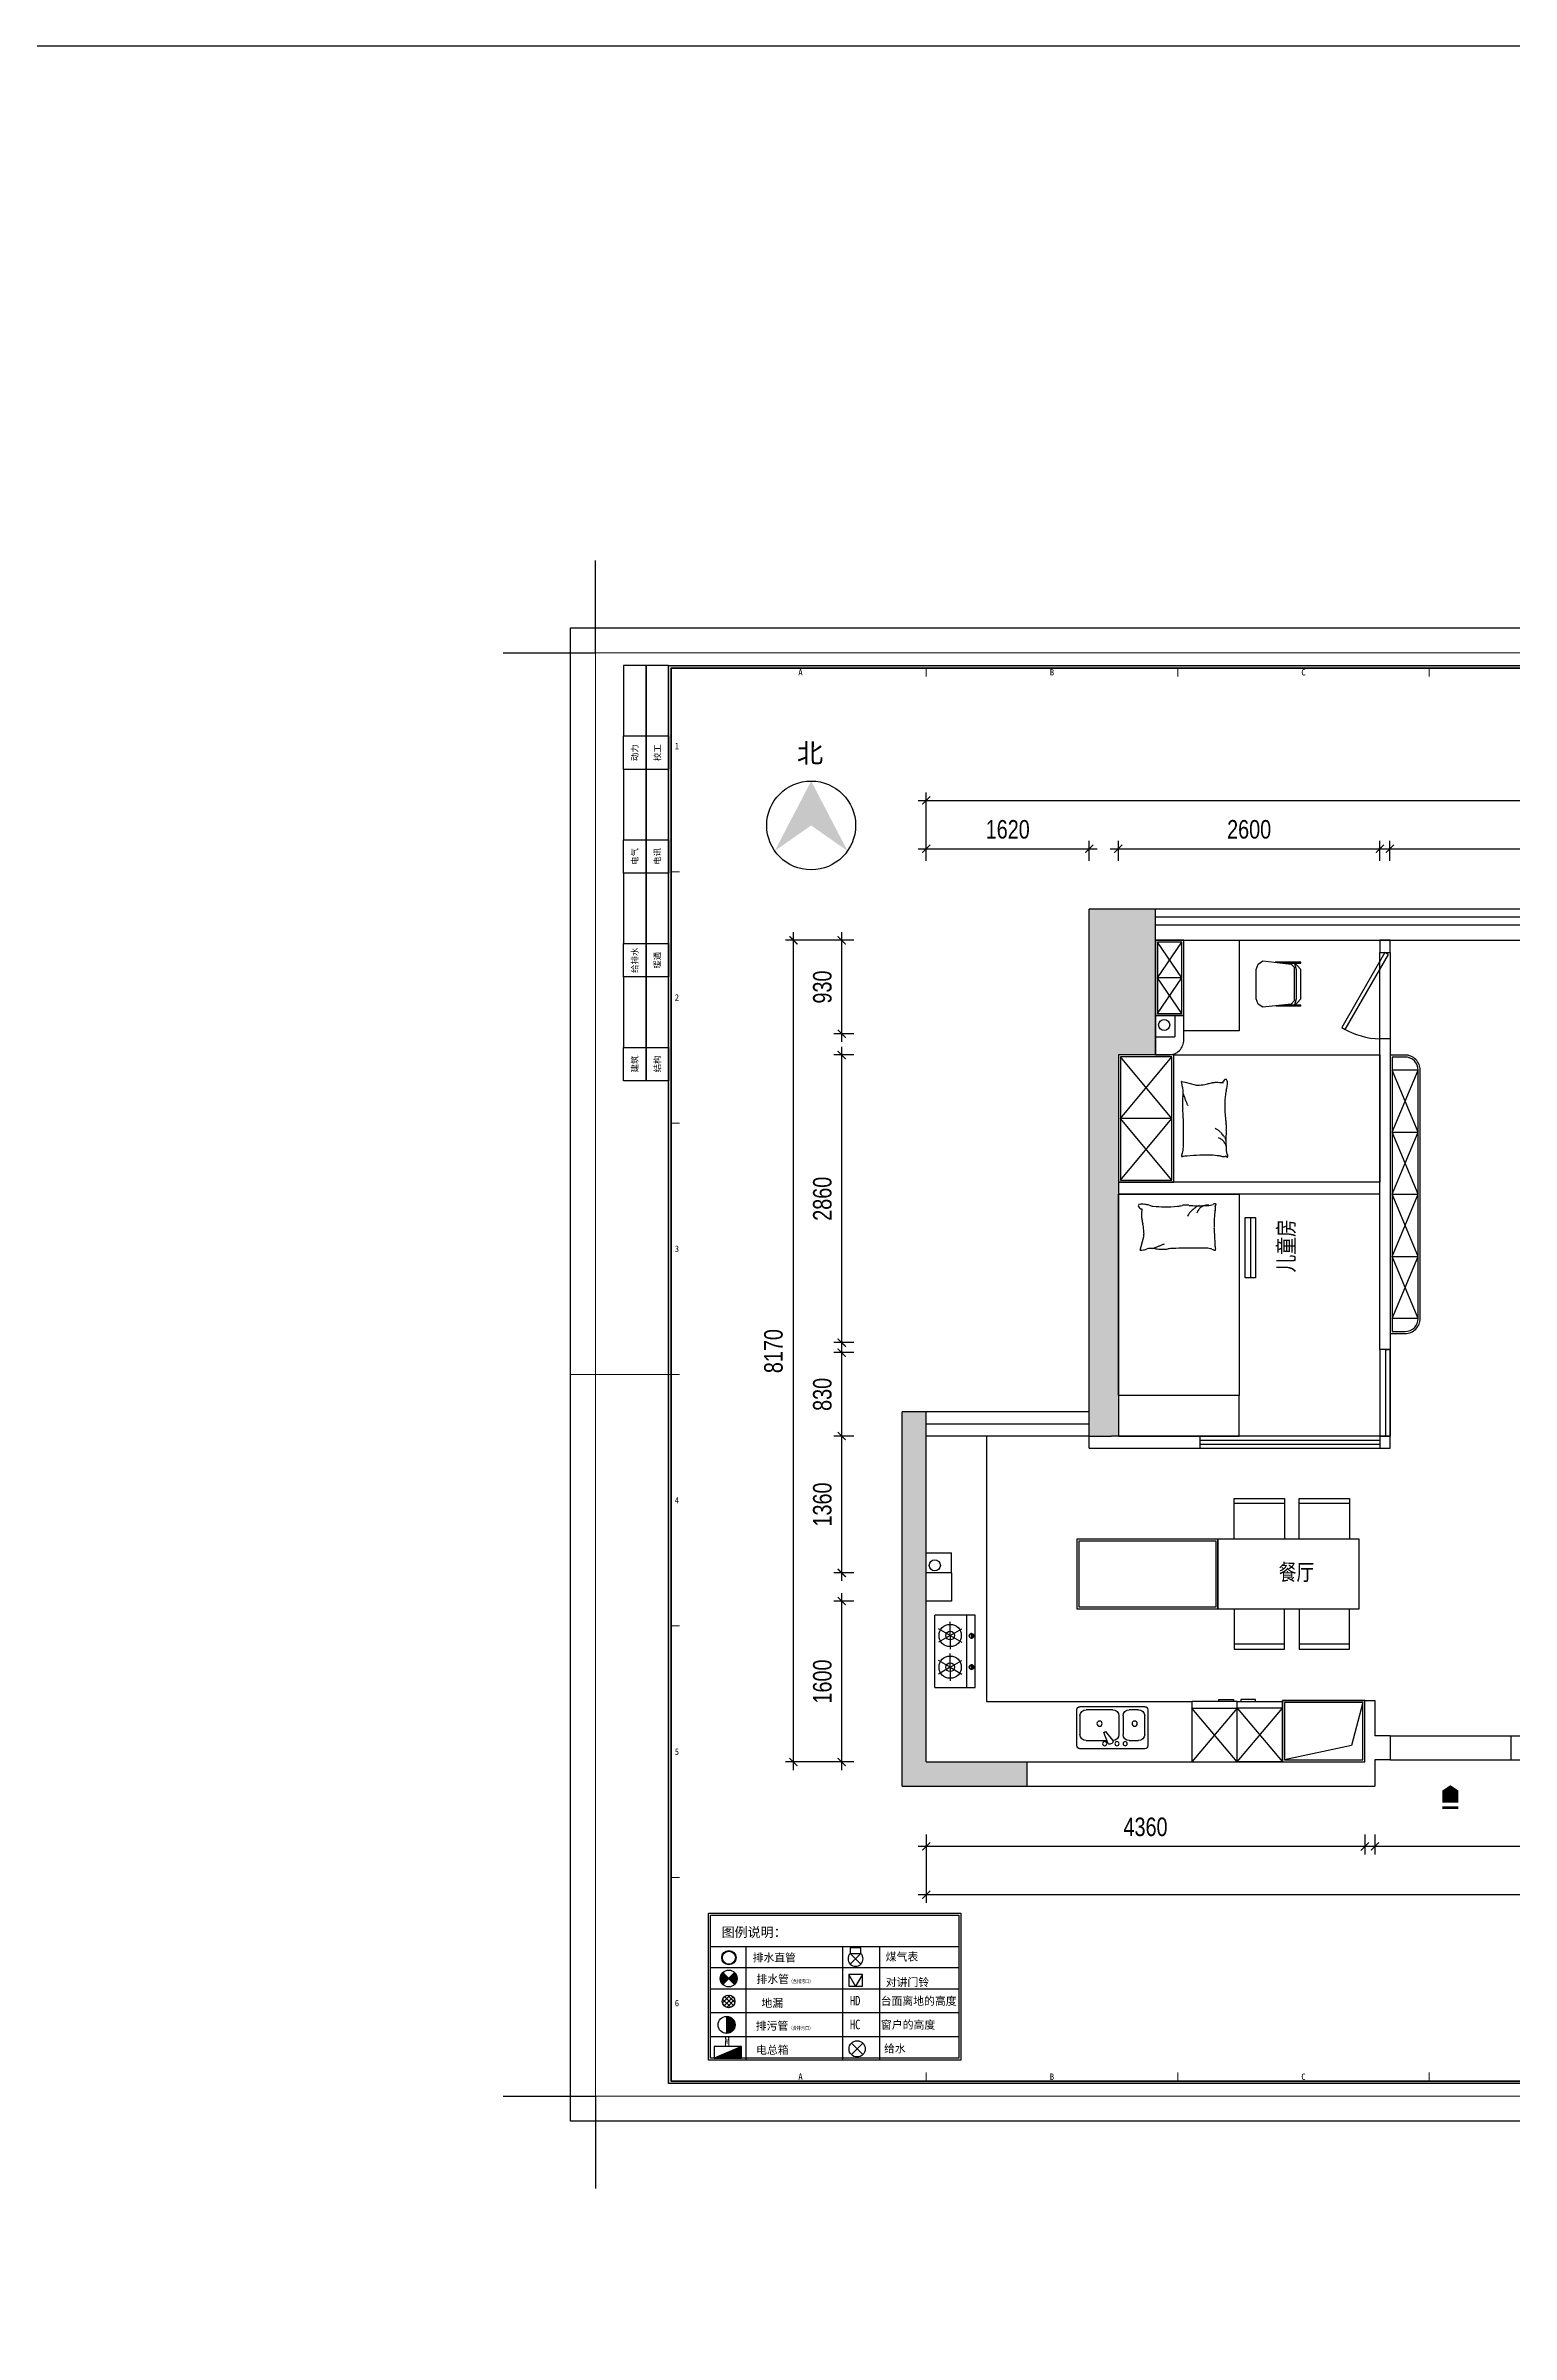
# Model space of a CAD drawing. Header units: millimetres. Extents: x -23568 to 99064, y -162914 to -58422.
# Drawn here: x 8875 to 23442, y -114064 to -91310 of the extents above; entities that cross this region are included whole.
import ezdxf
from ezdxf.enums import TextEntityAlignment as Align

# ---------------------------------------------------------------- set-up
doc = ezdxf.new("R2010")
doc.units = ezdxf.units.MM
doc.header["$LTSCALE"] = 0.01
for name, color, linetype in [('05-3立面标注', 2, 'Continuous'), ('W-图框', 251, 'Continuous'), ('图例', 2, 'Continuous'), ('窗', 51, 'Continuous')]:
    doc.layers.add(name, color=color, linetype=linetype)
doc.styles.add('-宋体', font='simfang.ttf', dxfattribs={"width": 0.8})
doc.styles.add('A2图框$0$WMF-黑体0', font='simhei.ttf')
doc.styles.add('品龙字体', font='')
doc.styles.add('宋体', font='')
doc.styles.add('英文字体', font='stylu.ttf', dxfattribs={"width": 0.8})
doc.styles.get('品龙字体').set_extended_font_data('Microsoft YaHei')
doc.styles.get('宋体').set_extended_font_data('SimSun')
doc.dimstyles.new('t-60', dxfattribs={"dimscale": 80, "dimtxt": 2.3, "dimasz": 1, "dimexe": 1, "dimexo": 1, "dimgap": 0.5, "dimtad": 0, "dimdec": 0, "dimrnd": 5, "dimzin": 0, "dimdsep": 46, "dimtxsty": '英文字体', "dimblk": 'ARCHTICK', "dimcen": 0.09, "dimdle": 1, "dimclrd": 8, "dimclre": 8, "dimclrt": 2, "dimadec": 0, "dimazin": 0, "dimtfac": 1, "dimtdec": 0, "dimtix": 1, "dimtmove": 2, "dimatfit": 2, "dimldrblk": 'DOT', "dimfxl": 0, "dimtvp": 1, "dimtolj": 1, "dimtzin": 0, "dimarcsym": 0})

# ---------------------------------------------------------------- blocks, each defined once
blk = doc.blocks.new('_ArchTick')
at = {"color": 0, "linetype": 'ByBlock', "const_width": 0.15}
blk.add_lwpolyline([(-0.5, -0.5), (0.5, 0.5)], dxfattribs=at)
blk = doc.blocks.new('*D15')
at = {"color": 8, "lineweight": -2, "transparency": 16777216}
for p, q in [((17547, -99294), (19327, -99294)), ((17627, -99414), (17627, -99214)), ((19247, -99414), (19247, -99214))]:
    blk.add_line(p, q, dxfattribs=at)
at = {"layer": 'Defpoints', "color": 0, "transparency": 16777216}
for p in [(19247, -99294), (17627, -99494), (19247, -99494)]:
    blk.add_point(p, dxfattribs=at)
at = {"color": 8, "lineweight": -2, "transparency": 16777216, "xscale": 80, "yscale": 80, "zscale": 80, "rotation": 180}
blk.add_blockref('_ArchTick', (17627, -99294), dxfattribs=at)
at = {"color": 8, "lineweight": -2, "transparency": 16777216, "xscale": 80, "yscale": 80, "zscale": 80}
blk.add_blockref('_ArchTick', (19247, -99294), dxfattribs=at)
at = {"color": 2, "transparency": 16777216, "insert": (18437, -99102), "char_height": 184, "attachment_point": 5, "style": '英文字体'}
blk.add_mtext('\\A1;1620', dxfattribs=at)
blk = doc.blocks.new('_DOT')
at = {"color": 0, "linetype": 'ByBlock'}
blk.add_line((-0.5, 0), (-1, 0), dxfattribs=at)
at = {"color": 0, "linetype": 'ByBlock', "const_width": 0.5}
blk.add_lwpolyline([(-0.25, 0, 1), (0.25, 0, 1)], format="xyb", close=True, dxfattribs=at)
blk = doc.blocks.new('*D16')
at = {"color": 8, "lineweight": -2, "transparency": 16777216}
for p, q in [((19457, -99294), (22217, -99294)), ((19537, -99414), (19537, -99214)), ((22137, -99414), (22137, -99214))]:
    blk.add_line(p, q, dxfattribs=at)
at = {"layer": 'Defpoints', "color": 0, "transparency": 16777216}
for p in [(22137, -99294), (19537, -99494), (22137, -99494)]:
    blk.add_point(p, dxfattribs=at)
at = {"color": 8, "lineweight": -2, "transparency": 16777216, "xscale": 80, "yscale": 80, "zscale": 80, "rotation": 180}
blk.add_blockref('_ArchTick', (19537, -99294), dxfattribs=at)
at = {"color": 8, "lineweight": -2, "transparency": 16777216, "xscale": 80, "yscale": 80, "zscale": 80}
blk.add_blockref('_ArchTick', (22137, -99294), dxfattribs=at)
at = {"color": 2, "transparency": 16777216, "insert": (20837, -99102), "char_height": 184, "attachment_point": 5, "style": '英文字体'}
blk.add_mtext('\\A1;2600', dxfattribs=at)
blk = doc.blocks.new('*D17')
at = {"color": 8, "lineweight": -2, "transparency": 16777216}
for p, q in [((22157, -99294), (25607, -99294)), ((22237, -99414), (22237, -99214)), ((25527, -99414), (25527, -99214))]:
    blk.add_line(p, q, dxfattribs=at)
at = {"layer": 'Defpoints', "color": 0, "transparency": 16777216}
for p in [(25527, -99294), (22237, -99494), (25527, -99494)]:
    blk.add_point(p, dxfattribs=at)
at = {"color": 8, "lineweight": -2, "transparency": 16777216, "xscale": 80, "yscale": 80, "zscale": 80, "rotation": 180}
blk.add_blockref('_ArchTick', (22237, -99294), dxfattribs=at)
at = {"color": 8, "lineweight": -2, "transparency": 16777216, "xscale": 80, "yscale": 80, "zscale": 80}
blk.add_blockref('_ArchTick', (25527, -99294), dxfattribs=at)
at = {"color": 2, "transparency": 16777216, "insert": (23882, -99102), "char_height": 184, "attachment_point": 5, "style": '英文字体'}
blk.add_mtext('\\A1;3290', dxfattribs=at)
blk = doc.blocks.new('*D27')
at = {"color": 8, "lineweight": -2, "transparency": 16777216}
for p, q in [((25607, -109214), (22007, -109214)), ((22087, -109094), (22087, -109294)), ((25527, -109094), (25527, -109294))]:
    blk.add_line(p, q, dxfattribs=at)
at = {"layer": 'Defpoints', "color": 0, "transparency": 16777216}
for p in [(22087, -109014), (22087, -109214), (25527, -109014)]:
    blk.add_point(p, dxfattribs=at)
at = {"color": 8, "lineweight": -2, "transparency": 16777216, "xscale": 80, "yscale": 80, "zscale": 80, "rotation": 180}
blk.add_blockref('_ArchTick', (22087, -109214), dxfattribs=at)
at = {"color": 8, "lineweight": -2, "transparency": 16777216, "xscale": 80, "yscale": 80, "zscale": 80}
blk.add_blockref('_ArchTick', (25527, -109214), dxfattribs=at)
at = {"color": 2, "transparency": 16777216, "insert": (23807, -109020), "char_height": 184, "attachment_point": 5, "style": '英文字体'}
blk.add_mtext('\\A1;3440', dxfattribs=at)
blk = doc.blocks.new('*D28')
at = {"color": 8, "lineweight": -2, "transparency": 16777216}
for p, q in [((22067, -109214), (17547, -109214)), ((17627, -109094), (17627, -109294)), ((21987, -109094), (21987, -109294))]:
    blk.add_line(p, q, dxfattribs=at)
at = {"layer": 'Defpoints', "color": 0, "transparency": 16777216}
for p in [(17627, -109014), (17627, -109214), (21987, -109014)]:
    blk.add_point(p, dxfattribs=at)
at = {"color": 8, "lineweight": -2, "transparency": 16777216, "xscale": 80, "yscale": 80, "zscale": 80, "rotation": 180}
blk.add_blockref('_ArchTick', (17627, -109214), dxfattribs=at)
at = {"color": 8, "lineweight": -2, "transparency": 16777216, "xscale": 80, "yscale": 80, "zscale": 80}
blk.add_blockref('_ArchTick', (21987, -109214), dxfattribs=at)
at = {"color": 2, "transparency": 16777216, "insert": (19807, -109020), "char_height": 184, "attachment_point": 5, "style": '英文字体'}
blk.add_mtext('\\A1;4360', dxfattribs=at)
blk = doc.blocks.new('*D29')
at = {"color": 8, "lineweight": -2, "transparency": 16777216}
for p, q in [((16787, -108454), (16787, -106694)), ((16907, -106774), (16707, -106774)), ((16907, -108374), (16707, -108374))]:
    blk.add_line(p, q, dxfattribs=at)
at = {"layer": 'Defpoints', "color": 0, "transparency": 16777216}
for p in [(16787, -106774), (16987, -106774), (16987, -108374)]:
    blk.add_point(p, dxfattribs=at)
at = {"color": 8, "lineweight": -2, "transparency": 16777216, "xscale": 80, "yscale": 80, "zscale": 80}
for p, rotation in [((16787, -106774), 90), ((16787, -108374), 270)]:
    blk.add_blockref('_ArchTick', p, dxfattribs=dict(at, rotation=rotation))
at = {"color": 2, "transparency": 16777216, "insert": (16595, -107574), "char_height": 184, "attachment_point": 5, "rotation": 90, "style": '英文字体'}
blk.add_mtext('\\A1;1600', dxfattribs=at)
blk = doc.blocks.new('*D30')
at = {"color": 8, "lineweight": -2, "transparency": 16777216}
for p, q in [((16787, -106574), (16787, -105054)), ((16907, -105134), (16707, -105134)), ((16907, -106494), (16707, -106494))]:
    blk.add_line(p, q, dxfattribs=at)
at = {"layer": 'Defpoints', "color": 0, "transparency": 16777216}
for p in [(16787, -105134), (16987, -105134), (16987, -106494)]:
    blk.add_point(p, dxfattribs=at)
at = {"color": 8, "lineweight": -2, "transparency": 16777216, "xscale": 80, "yscale": 80, "zscale": 80}
for p, rotation in [((16787, -105134), 90), ((16787, -106494), 270)]:
    blk.add_blockref('_ArchTick', p, dxfattribs=dict(at, rotation=rotation))
at = {"color": 2, "transparency": 16777216, "insert": (16595, -105814), "char_height": 184, "attachment_point": 5, "rotation": 90, "style": '英文字体'}
blk.add_mtext('\\A1;1360', dxfattribs=at)
blk = doc.blocks.new('*D31')
at = {"color": 8, "lineweight": -2, "transparency": 16777216}
for p, q in [((16907, -101344), (16707, -101344)), ((16787, -104284), (16787, -101264)), ((16907, -104204), (16707, -104204))]:
    blk.add_line(p, q, dxfattribs=at)
at = {"layer": 'Defpoints', "color": 0, "transparency": 16777216}
for p in [(16787, -101344), (16987, -101344), (16987, -104204)]:
    blk.add_point(p, dxfattribs=at)
at = {"color": 8, "lineweight": -2, "transparency": 16777216, "xscale": 80, "yscale": 80, "zscale": 80}
for p, rotation in [((16787, -101344), 90), ((16787, -104204), 270)]:
    blk.add_blockref('_ArchTick', p, dxfattribs=dict(at, rotation=rotation))
at = {"color": 2, "transparency": 16777216, "insert": (16595, -102774), "char_height": 184, "attachment_point": 5, "rotation": 90, "style": '英文字体'}
blk.add_mtext('\\A1;2860', dxfattribs=at)
blk = doc.blocks.new('*D32')
at = {"color": 8, "lineweight": -2, "transparency": 16777216}
for p, q in [((16907, -100204), (16707, -100204)), ((16787, -101214), (16787, -100124)), ((16907, -101134), (16707, -101134))]:
    blk.add_line(p, q, dxfattribs=at)
at = {"layer": 'Defpoints', "color": 0, "transparency": 16777216}
for p in [(16787, -100204), (16987, -100204), (16987, -101134)]:
    blk.add_point(p, dxfattribs=at)
at = {"color": 8, "lineweight": -2, "transparency": 16777216, "xscale": 80, "yscale": 80, "zscale": 80}
for p, rotation in [((16787, -100204), 90), ((16787, -101134), 270)]:
    blk.add_blockref('_ArchTick', p, dxfattribs=dict(at, rotation=rotation))
at = {"color": 2, "transparency": 16777216, "insert": (16595, -100669), "char_height": 184, "attachment_point": 5, "rotation": 90, "style": '英文字体'}
blk.add_mtext('\\A1;930', dxfattribs=at)
blk = doc.blocks.new('*D33')
at = {"color": 8, "lineweight": -2, "transparency": 16777216}
for p, q in [((16907, -104304), (16707, -104304)), ((16787, -105214), (16787, -104224)), ((16907, -105134), (16707, -105134))]:
    blk.add_line(p, q, dxfattribs=at)
at = {"layer": 'Defpoints', "color": 0, "transparency": 16777216}
for p in [(16787, -104304), (16987, -104304), (16987, -105134)]:
    blk.add_point(p, dxfattribs=at)
at = {"color": 8, "lineweight": -2, "transparency": 16777216, "xscale": 80, "yscale": 80, "zscale": 80}
for p, rotation in [((16787, -104304), 90), ((16787, -105134), 270)]:
    blk.add_blockref('_ArchTick', p, dxfattribs=dict(at, rotation=rotation))
at = {"color": 2, "transparency": 16777216, "insert": (16595, -104719), "char_height": 184, "attachment_point": 5, "rotation": 90, "style": '英文字体'}
blk.add_mtext('\\A1;830', dxfattribs=at)
blk = doc.blocks.new('*D34')
at = {"color": 8, "lineweight": -2, "transparency": 16777216}
for p, q in [((17627, -99214), (17627, -98734)), ((30477, -99214), (30477, -98734)), ((17547, -98814), (30557, -98814))]:
    blk.add_line(p, q, dxfattribs=at)
at = {"layer": 'Defpoints', "color": 0, "transparency": 16777216}
for p in [(30477, -98814), (17627, -99294), (30477, -99294)]:
    blk.add_point(p, dxfattribs=at)
at = {"color": 8, "lineweight": -2, "transparency": 16777216, "xscale": 80, "yscale": 80, "zscale": 80, "rotation": 180}
blk.add_blockref('_ArchTick', (17627, -98814), dxfattribs=at)
at = {"color": 8, "lineweight": -2, "transparency": 16777216, "xscale": 80, "yscale": 80, "zscale": 80}
blk.add_blockref('_ArchTick', (30477, -98814), dxfattribs=at)
at = {"color": 2, "transparency": 16777216, "insert": (24052, -98621), "char_height": 184, "attachment_point": 5, "style": '英文字体'}
blk.add_mtext('\\A1;12850', dxfattribs=at)
blk = doc.blocks.new('*D36')
at = {"color": 8, "lineweight": -2, "transparency": 16777216}
for p, q in [((17627, -109294), (17627, -109774)), ((30477, -109294), (30477, -109774)), ((30557, -109694), (17547, -109694))]:
    blk.add_line(p, q, dxfattribs=at)
at = {"layer": 'Defpoints', "color": 0, "transparency": 16777216}
for p in [(17627, -109214), (30477, -109214), (17627, -109694)]:
    blk.add_point(p, dxfattribs=at)
at = {"color": 8, "lineweight": -2, "transparency": 16777216, "xscale": 80, "yscale": 80, "zscale": 80, "rotation": 180}
blk.add_blockref('_ArchTick', (17627, -109694), dxfattribs=at)
at = {"color": 8, "lineweight": -2, "transparency": 16777216, "xscale": 80, "yscale": 80, "zscale": 80}
blk.add_blockref('_ArchTick', (30477, -109694), dxfattribs=at)
at = {"color": 2, "transparency": 16777216, "insert": (24052, -109501), "char_height": 184, "attachment_point": 5, "style": '英文字体'}
blk.add_mtext('\\A1;12850', dxfattribs=at)
blk = doc.blocks.new('*D37')
at = {"color": 8, "lineweight": -2, "transparency": 16777216}
for p, q in [((16707, -100204), (16227, -100204)), ((16307, -108454), (16307, -100124)), ((16707, -108374), (16227, -108374))]:
    blk.add_line(p, q, dxfattribs=at)
at = {"layer": 'Defpoints', "color": 0, "transparency": 16777216}
for p in [(16307, -100204), (16787, -100204), (16787, -108374)]:
    blk.add_point(p, dxfattribs=at)
at = {"color": 8, "lineweight": -2, "transparency": 16777216, "xscale": 80, "yscale": 80, "zscale": 80}
for p, rotation in [((16307, -100204), 90), ((16307, -108374), 270)]:
    blk.add_blockref('_ArchTick', p, dxfattribs=dict(at, rotation=rotation))
at = {"color": 2, "transparency": 16777216, "insert": (16109, -104289), "char_height": 184, "attachment_point": 5, "rotation": 90, "style": '英文字体'}
blk.add_mtext('\\A1;8170', dxfattribs=at)
blk = doc.blocks.new('ET634563464')
at = {"layer": 'W-图框', "linetype": 'ByBlock'}
h = blk.add_hatch(color=153, dxfattribs=at)
h.paths.add_polyline_path([(85816, 34916), (107555, 34916), (107555, 19319), (85816, 19319)])
h.paths.add_polyline_path([(85843, 34889), (107527, 34889), (107527, 19346), (85843, 19346)], flags=16)
at = {"layer": 'W-图框', "color": 2, "lineweight": 0}
for p, q in [((88649, 34795), (88649, 34889)), ((91415, 34795), (91415, 34889)), ((94180, 34795), (94180, 34889)), ((85843, 32649), (85937, 32649)), ((85843, 29883), (85937, 29883)), ((85937, 27118), (84737, 27118)), ((85843, 24352), (85937, 24352)), ((85843, 21586), (85937, 21586)), ((88649, 19346), (88649, 19440)), ((91415, 19346), (91415, 19440)), ((94180, 19346), (94180, 19440))]:
    blk.add_line(p, q, dxfattribs=at)
at = {"layer": 'W-图框', "color": 2, "ltscale": 0.01}
for points in [[(83997, 35055), (85013, 35055), (85013, 36072)], [(83997, 19180), (85013, 19180), (85013, 18164)]]:
    blk.add_lwpolyline(points, dxfattribs=at)
at = {"layer": 'W-图框', "color": 151, "linetype": 'ByBlock'}
blk.add_lwpolyline([(84737, 35331), (107970, 35331), (107970, 18904), (84737, 18904)], close=True, dxfattribs=at)
at = {"layer": 'W-图框', "color": 2, "lineweight": 0}
blk.add_lwpolyline([(85013, 35055), (107693, 35055), (107693, 19180), (85013, 19180)], close=True, dxfattribs=at)
at = {"layer": 'W-图框', "color": 153, "linetype": 'ByBlock'}
for points in [[(85318, 34916), (85318, 34142), (85567, 34142), (85567, 34916)], [(85567, 34916), (85567, 34142), (85816, 34142), (85816, 34916)], [(85816, 34916), (107555, 34916), (107555, 19319), (85816, 19319)], [(85843, 34889), (85843, 19346), (105315, 19346), (105315, 34889)], [(85843, 34889), (107527, 34889), (107527, 19346), (85843, 19346)], [(85318, 33775), (85318, 34142), (85567, 34142), (85567, 33775)], [(85567, 33775), (85567, 34142), (85816, 34142), (85816, 33775)], [(85318, 33775), (85318, 33000), (85567, 33000), (85567, 33775)], [(85567, 33775), (85567, 33000), (85816, 33000), (85816, 33775)], [(85318, 32633), (85318, 33000), (85567, 33000), (85567, 32633)], [(85567, 32633), (85567, 33000), (85816, 33000), (85816, 32633)], [(85318, 32633), (85318, 31859), (85567, 31859), (85567, 32633)], [(85567, 32633), (85567, 31859), (85816, 31859), (85816, 32633)], [(85318, 31492), (85318, 31859), (85567, 31859), (85567, 31492)], [(85567, 31492), (85567, 31859), (85816, 31859), (85816, 31492)], [(85318, 31492), (85318, 30717), (85567, 30717), (85567, 31492)], [(85567, 31492), (85567, 30717), (85816, 30717), (85816, 31492)], [(85318, 30350), (85318, 30717), (85567, 30717), (85567, 30350)], [(85567, 30350), (85567, 30717), (85816, 30717), (85816, 30350)]]:
    blk.add_lwpolyline(points, close=True, dxfattribs=at)
at = {"layer": 'W-图框', "color": 2, "lineweight": 0, "style": 'A2图框$0$WMF-黑体0'}
for s, p in [('A', (87266, 34843)), ('B', (90032, 34843)), ('C', (92798, 34843)), ('1', (85907, 34032)), ('2', (85907, 31266)), ('3', (85907, 28501)), ('4', (85907, 25735)), ('5', (85907, 22969)), ('6', (85907, 20203)), ('A', (87266, 19394)), ('B', (90032, 19394)), ('C', (92798, 19394))]:
    blk.add_text(s, height=70.4, dxfattribs=at).set_placement(p, align=Align.MIDDLE)
at = {"layer": 'W-图框', "color": 155, "lineweight": 0, "style": 'A2图框$0$WMF-黑体0'}
for s, p in [('动力', (85442, 33958)), ('校工', (85691, 33958)), ('电气', (85442, 32817)), ('电讯', (85691, 32817)), ('给排水', (85442, 31675)), ('暖通', (85691, 31675)), ('建筑', (85442, 30534)), ('结构', (85691, 30534))]:
    blk.add_text(s, height=66.4, rotation=90, dxfattribs=at).set_placement(p, align=Align.MIDDLE)
blk = doc.blocks.new('*U6')
at = {"color": 2, "linetype": 'ByBlock', "style": '宋体', "width": 0.8}
blk.add_text('HC', height=131.6, dxfattribs=at).set_placement((243717, -174244))
blk = doc.blocks.new('*U7')
at = {"color": 2, "linetype": 'ByBlock', "style": '宋体', "width": 0.8}
blk.add_text('HD', height=131.6, dxfattribs=at).set_placement((243717, -173918))
blk = doc.blocks.new('*U8')
at = {"color": 2, "linetype": 'Continuous'}
for p, q in [((242228, -174482), (241853, -174639)), ((242228, -174639), (242228, -174482))]:
    blk.add_line(p, q, dxfattribs=at)
blk.add_solid([(242228, -174482), (241853, -174639), (242228, -174639)], dxfattribs=at)
blk = doc.blocks.new('*U9')
at = {"color": 2, "linetype": 'ByBlock', "style": '宋体', "width": 0.8}
blk.add_text('M', height=132, dxfattribs=at).set_placement((241997, -174483))
blk = doc.blocks.new('*U10')
at = {"color": 2, "linetype": 'Continuous'}
for p, q in [((242026, -174067), (242026, -174083)), ((242084, -174083), (242026, -174067)), ((242026, -174083), (242026, -174125)), ((242026, -174125), (242026, -174184)), ((242026, -174184), (242026, -174243)), ((242026, -174243), (242026, -174286)), ((242084, -174083), (242127, -174125)), ((242127, -174243), (242084, -174286)), ((242127, -174125), (242143, -174184)), ((242143, -174184), (242127, -174243)), ((242084, -174286), (242026, -174301)), ((242026, -174301), (242026, -174286))]:
    blk.add_line(p, q, dxfattribs=at)
for points in [[(242026, -174067), (242026, -174083), (242084, -174083)], [(242026, -174083), (242026, -174125), (242127, -174125)], [(242026, -174125), (242026, -174184), (242143, -174184)], [(242026, -174184), (242026, -174243), (242127, -174243)], [(242026, -174243), (242026, -174286), (242084, -174286)]]:
    blk.add_solid(points, dxfattribs=at)
at = {"color": 2, "linetype": 'Continuous', "extrusion": (0, 0, -1)}
for points in [[(-242026, -174083), (-242084, -174083), (-242127, -174125)], [(-242026, -174125), (-242127, -174125), (-242143, -174184)], [(-242026, -174184), (-242143, -174184), (-242127, -174243)], [(-242026, -174243), (-242127, -174243), (-242084, -174286)], [(-242026, -174286), (-242084, -174286), (-242026, -174301)]]:
    blk.add_solid(points, dxfattribs=at)
blk = doc.blocks.new('*X11')
at = {"color": 0, "linetype": 'ByBlock'}
for p, q in [((241969, -173883), (242074, -173777)), ((242083, -173943), (241971, -173832)), ((242020, -173942), (241972, -173894)), ((241991, -173922), (242114, -173799)), ((242119, -173918), (241997, -173795)), ((242029, -173945), (242136, -173838)), ((242139, -173876), (242038, -173776)), ((242104, -173932), (242123, -173912))]:
    blk.add_line(p, q, dxfattribs=at)
blk = doc.blocks.new('*U12')
at = {"color": 2, "linetype": 'Continuous'}
for p, q in [((241948, -173504), (241939, -173548)), ((241939, -173548), (241948, -173592)), ((241973, -173467), (241948, -173504)), ((241973, -173629), (241948, -173592)), ((242010, -173504), (241973, -173467)), ((242010, -173592), (241973, -173629)), ((242010, -173504), (242054, -173548)), ((242054, -173548), (242010, -173592)), ((242098, -173504), (242054, -173548)), ((242054, -173548), (242098, -173592)), ((242136, -173467), (242098, -173504)), ((242136, -173629), (242098, -173592)), ((242161, -173504), (242136, -173467)), ((242161, -173592), (242136, -173629)), ((242161, -173504), (242170, -173548)), ((242170, -173548), (242161, -173592))]:
    blk.add_line(p, q, dxfattribs=at)
for points in [[(241948, -173504), (241939, -173548), (242054, -173548)], [(241939, -173548), (241948, -173592), (242010, -173592)], [(241973, -173467), (241948, -173504), (242010, -173504)], [(242098, -173504), (242054, -173548), (242170, -173548)], [(242054, -173548), (242098, -173592), (242161, -173592)], [(242136, -173467), (242098, -173504), (242161, -173504)]]:
    blk.add_solid(points, dxfattribs=at)
at = {"color": 2, "linetype": 'Continuous', "extrusion": (0, 0, -1)}
for points in [[(-241939, -173548), (-242054, -173548), (-242010, -173592)], [(-241948, -173504), (-242010, -173504), (-242054, -173548)], [(-241948, -173592), (-242010, -173592), (-241973, -173629)], [(-242054, -173548), (-242170, -173548), (-242161, -173592)], [(-242098, -173504), (-242161, -173504), (-242170, -173548)], [(-242098, -173592), (-242161, -173592), (-242136, -173629)]]:
    blk.add_solid(points, dxfattribs=at)
blk = doc.blocks.new('DTUIY')
at = {"color": 2}
for p, q in [((244153, -174279), (244322, -174449)), ((244322, -174279), (244153, -174449))]:
    blk.add_line(p, q, dxfattribs=at)
blk.add_lwpolyline([(244153, -174279), (244322, -174279), (244322, -174191), (244153, -174191)], close=True, dxfattribs=at)
blk.add_arc((244238, -174364), 120, 135, 45, dxfattribs=at)
blk = doc.blocks.new('ias煤矿')
at = {"color": 4, "ltscale": 300}
for p, q in [((104113, 13698), (104920, 13698)), ((104113, 13698), (104113, 13248)), ((104920, 13248), (104920, 13698)), ((104113, 13248), (104920, 13248))]:
    blk.add_line(p, q, dxfattribs=at)
at = {"color": 8, "linetype": 'ByBlock'}
for p, q in [((104340, 13525), (104189, 13525)), ((104340, 13525), (104264, 13655)), ((104340, 13525), (104264, 13394)), ((104340, 13525), (104415, 13655)), ((104340, 13525), (104415, 13394)), ((104340, 13525), (104491, 13525)), ((104693, 13525), (104542, 13525)), ((104693, 13525), (104618, 13655)), ((104693, 13525), (104618, 13394)), ((104693, 13525), (104769, 13655)), ((104693, 13525), (104769, 13394)), ((104693, 13525), (104844, 13525)), ((104113, 13338), (104920, 13338)), ((104340, 13287), (104314, 13287)), ((104314, 13287), (104365, 13287)), ((104316, 13278), (104364, 13278)), ((104716, 13287), (104664, 13287)), ((104714, 13278), (104666, 13278)), ((104690, 13287), (104716, 13287))]:
    blk.add_line(p, q, dxfattribs=at)
for centre, radius in [((104340, 13525), 124), ((104340, 13525), 49.7), ((104693, 13525), 124), ((104693, 13525), 49.7), ((104340, 13287), 25.6), ((104690, 13287), 25.6)]:
    blk.add_circle(centre, radius, dxfattribs=at)
for centre, start, end in [((104340, 13287), 200.5549, 180), ((104690, 13287), 0, 339.4451)]:
    blk.add_arc(centre, 25.6, start, end, dxfattribs=at)
blk = doc.blocks.new('dfqweqw')
at = {"color": 8}
for p, q in [((749415, -440530), (748965, -441066)), ((749415, -441066), (748965, -440530)), ((749415, -440530), (749865, -441066)), ((749415, -441066), (749865, -440530))]:
    blk.add_line(p, q, dxfattribs=at)
at = {"color": 4}
for p in [(748965, -441066), (749865, -441066)]:
    blk.add_line(p, (749415, -441066), dxfattribs=at)
blk.add_lwpolyline([(748965, -441130), (748965, -440530)], dxfattribs=at)
for points in [[(749415, -441130), (748965, -441130), (748965, -440530), (749415, -440530)], [(749415, -441130), (749865, -441130), (749865, -440530), (749415, -440530)], [(749233, -441150), (749378, -441150), (749378, -441130), (749233, -441130)], [(749598, -441150), (749452, -441150), (749452, -441130), (749598, -441130)]]:
    blk.add_lwpolyline(points, close=True, dxfattribs=at)
blk = doc.blocks.new('粉蒸肉')
at = {"color": 4, "linetype": 'ByBlock'}
for p, q in [((90003, 13668), (90003, 13310)), ((90678, 13698), (90033, 13698)), ((90708, 13310), (90708, 13668)), ((90033, 13279), (90678, 13279))]:
    blk.add_line(p, q, dxfattribs=at)
at = {"color": 8, "linetype": 'ByBlock'}
for p, q in [((90033, 13371), (90033, 13555)), ((90095, 13617), (90300, 13617)), ((90309, 13639), (90270, 13536)), ((90270, 13536), (90288, 13526)), ((90288, 13526), (90358, 13611)), ((90338, 13650), (90352, 13642)), ((90422, 13555), (90422, 13371)), ((90463, 13371), (90463, 13555)), ((90524, 13617), (90616, 13617)), ((90678, 13555), (90678, 13371)), ((90360, 13310), (90095, 13310)), ((90616, 13310), (90524, 13310))]:
    blk.add_line(p, q, dxfattribs=at)
for centre, radius in [((90279, 13647), 20.5), ((90401, 13647), 20.5), ((90483, 13647), 20.5), ((90228, 13448), 25.6), ((90577, 13448), 25.6)]:
    blk.add_circle(centre, radius, dxfattribs=at)
at = {"color": 4, "linetype": 'ByBlock'}
for centre, start, end in [((90033, 13668), 90, 180), ((90678, 13668), 0, 90), ((90033, 13310), 180, 270), ((90678, 13310), 270, 0)]:
    blk.add_arc(centre, 30.7, start, end, dxfattribs=at)
at = {"color": 8, "linetype": 'ByBlock'}
for centre, radius, start, end in [((90328, 13632), 20.5, 60, 159.4623), ((90095, 13555), 61.4, 90, 180), ((90342, 13624), 20.5, 320.5377, 60), ((90360, 13555), 61.4, 0, 90), ((90524, 13555), 61.4, 90, 180), ((90616, 13555), 61.4, 0, 90), ((90095, 13371), 61.4, 180, 270), ((90360, 13371), 61.4, 270, 0), ((90524, 13371), 61.4, 180, 270), ((90616, 13371), 61.4, 270, 0)]:
    blk.add_arc(centre, radius, start, end, dxfattribs=at)
blk = doc.blocks.new('A$C4E277B00')
at = {"color": 4}
for p, q in [((105, 476), (420, 511)), ((420, 511), (473, 476)), ((0, 499), (273, 499)), ((74, 499), (0, 418)), ((0, 499), (0, 488)), ((0, 418), (0, 93)), ((473, 476), (494, 418)), ((494, 418), (494, 93)), ((0, 93), (74, 12)), ((0, 23), (0, 12)), ((0, 12), (284, 12)), ((420, 0), (105, 35)), ((473, 35), (420, 0)), ((494, 93), (473, 35))]:
    blk.add_line(p, q, dxfattribs=at)
at = {"color": 8}
for p, q in [((0, 488), (63, 488)), ((53, 418), (74, 499)), ((53, 93), (53, 418)), ((74, 488), (200, 488)), ((74, 441), (105, 476)), ((74, 70), (74, 441)), ((63, 23), (0, 23)), ((74, 12), (53, 93)), ((105, 35), (74, 70)), ((200, 23), (74, 23))]:
    blk.add_line(p, q, dxfattribs=at)
blk = doc.blocks.new('errerer')
at = {"color": 8}
for p, q in [((26403, -131353), (26304, -131328)), ((26439, -131362), (26403, -131353))]:
    blk.add_line(p, q, dxfattribs=at)
for centre, radius, start, end in [((26010, -130620), 30.1, 158.2117, 175.6975), ((26014, -130621), 34.7, 175.6975, 210.6513), ((25986, -130611), 4.1, 109.564, 158.2117), ((25985, -130610), 2.78, 348.1069, 109.564), ((25929, -130671), 64.7, 5.2592, 30.6513), ((25993, -130611), 5.13, 168.1069, 248.0096), ((25998, -130599), 18.7, 248.0096, 291.421), ((26110, -130688), 119, 175.7841, 195.9352), ((25013, -130756), 985, 1.9079, 5.2592), ((24950, -130790), 1048, 355.1982, 359.4243), ((26110, -130688), 119, 195.9352, 216.0864), ((24205, -130783), 1793, 359.4243, 1.9079), ((26260, -130677), 281, 200.8603, 207.2396), ((26019, -130653), 39.3, 81.8665, 111.421), ((26093, -130764), 92.1, 207.2396, 218.3886), ((26110, -130688), 119, 216.0864, 233.8234), ((26389, -130529), 470, 218.3886, 223.8115), ((25983, -130906), 295, 77.8905, 81.8665), ((26110, -130688), 119, 233.8234, 251.5603), ((26095, -130385), 238, 257.8905, 262.3191), ((26210, -129535), 1096, 262.3191, 266.6313), ((26193, -129815), 814, 266.6313, 271.6331), ((26170, -128992), 1638, 271.6331, 273.055), ((25385, -114288), 16363, 273.055, 273.5049), ((26362, -130236), 385, 273.5049, 279.9984), ((27816, -130778), 1397, 176.426, 179.7135), ((33281, -130806), 6862, 179.7135, 180.9704), ((26596, -130702), 175, 167.131, 176.426), ((26479, -130675), 54.3, 152.7159, 167.131), ((26433, -130638), 23.2, 73.3022, 99.9984), ((26349, -130608), 92.1, 332.7159, 343.7788), ((26336, -130605), 105, 343.7788, 352.8796), ((26439, -130617), 1.59, 352.8796, 73.3022), ((26341, -130907), 348, 175.1982, 182.5386), ((26176, -130914), 183, 182.5386, 190.1899), ((25371, -131059), 635, 6.0867, 10.1899), ((24751, -131125), 1259, 0, 6.0867), ((26245, -130667), 270, 223.8115, 230.9651), ((26112, -130831), 59.2, 230.9651, 241.6832), ((26198, -130672), 240, 241.6832, 246.9972), ((30454, -130854), 4035, 180.9704, 182.6096), ((27882, -130971), 1460, 182.6096, 184.6176), ((26346, -131373), 366, 164.256, 171.5628), ((25714, -131195), 291, 344.256, 352.4531), ((25190, -131125), 819, 352.4531, 0), ((25575, -131500), 886, 23.4844, 25.3111), ((25575, -131500), 886, 21.6577, 23.4844), ((25575, -131500), 886, 19.428, 21.6577), ((25575, -131500), 886, 17.1982, 19.428), ((26597, -131247), 175, 168.4414, 186.4341), ((26565, -131250), 144, 186.4341, 197.3864), ((26155, -131157), 276, 348.4414, 2.7491), ((24747, -131224), 1686, 2.7491, 4.6176), ((26176, -131347), 193, 171.5628, 180), ((26091, -131347), 108, 180, 191.2724), ((26000, -131366), 15.7, 191.2724, 296.5805), ((25989, -131343), 41, 296.5805, 355.5998), ((26093, -130760), 590, 263.7676, 270), ((26093, -131105), 245, 270, 279.6844), ((25956, -130303), 1058, 279.6844, 282.1984), ((26260, -131709), 381, 98.0051, 102.1984), ((26317, -132115), 791, 92.6649, 98.0051), ((26284, -131407), 81.3, 75.9548, 92.6649), ((26165, -131376), 276, 9.4841, 17.3864), ((26117, -131384), 325, 4.0829, 9.4841), ((26440, -131361), 1.1, 255.9551, 4.0829)]:
    blk.add_arc(centre, radius, start, end, dxfattribs=at)

msp = doc.modelspace()

# ---------------------------------------------------------------- hatches: boundary and pattern name
msp.add_hatch(color=8).paths.add_polyline_path([(16483.2, -98620.7), (16121.3, -99315.7), (16483.1, -99062.3), (16844.7, -99315.8)])
h = msp.add_hatch(color=8)
h.dxf.hatch_style = 1
h.paths.add_polyline_path([(19907.3, -99893.9), (19247.3, -99893.9), (19247.3, -105133.9), (19467.3, -105133.9), (19537.3, -105133.9), (19537.3, -101343.9), (19907.3, -101343.9)])
h.paths.add_polyline_path([(25267.3, -101343.9), (25527.3, -101343.9), (25527.3, -103993.9), (25877.3, -103993.9), (25877.3, -100743.9), (25877.3, -100133.9), (25267.3, -100133.9)])
h.paths.add_polyline_path([(28687.3, -100743.9), (28687.3, -102593.9), (28867.3, -102593.9), (28867.3, -99893.9), (28287.3, -99893.9), (28287.3, -100133.9), (28287.3, -100743.9)])
h.paths.add_polyline_path([(30717.3, -105133.9), (30717.3, -102153.9), (30317.3, -102153.9), (30317.3, -102393.9), (30477.3, -102393.9), (30477.3, -104893.9), (27397.3, -104893.9), (27397.3, -107713.9), (27637.3, -107713.9), (27637.3, -105133.9)])
h.paths.add_polyline_path([(25877.3, -106173.9), (25527.3, -106173.9), (25527.3, -108563.9), (25877.3, -108563.9)])
h.paths.add_polyline_path([(17387.3, -108613.9), (18627.3, -108613.9), (18627.3, -108373.9), (17627.3, -108373.9), (17627.3, -105133.9), (17627.3, -104893.9), (17387.3, -104893.9)])

# ---------------------------------------------------------------- linework, layer by layer
for p, q in [((19907.3, -99893.9), (19247.3, -99893.9)), ((19247.3, -105133.9), (19247.3, -99893.9)), ((19907.3, -101343.9), (19907.3, -99893.9)), ((19907.3, -100953.1), (20097.3, -100953.1)), ((20097.3, -100953.1), (20097.3, -101163.1)), ((19907.3, -101163.1), (20097.3, -101163.1)), ((22137.3, -104273.9), (22137.3, -101185)), ((22237.3, -101185), (22137.3, -101185)), ((22237.3, -101185), (22237.3, -104273.9)), ((19907.3, -101343.9), (19537.3, -101343.9)), ((19537.3, -101343.9), (19537.3, -105133.9)), ((22137.3, -102609.4), (19537.3, -102609.4)), ((22137.3, -102729.4), (19537.3, -102729.4)), ((19537.3, -104153.9), (19537.3, -103246.9)), ((22237.3, -104273.9), (22137.3, -104273.9)), ((17387.3, -108613.9), (17387.3, -104893.9)), ((17627.3, -104893.9), (17387.3, -104893.9)), ((17627.3, -108373.9), (17627.3, -104893.9)), ((19247.3, -105133.9), (19467.3, -105133.9)), ((19247.3, -105253.9), (19247.3, -105133.9)), ((19247.3, -105253.9), (20347.3, -105253.9)), ((19537.3, -105133.9), (19467.3, -105133.9)), ((20347.3, -105133.9), (19537.3, -105133.9)), ((20347.3, -105133.9), (20347.3, -105253.9)), ((22137.3, -105133.9), (22137.3, -105133.9)), ((22137.3, -105133.9), (22237.3, -105133.9)), ((17627.3, -106293.9), (17877.3, -106293.9)), ((17877.3, -106493.9), (17877.3, -106293.9)), ((17877.3, -106493.9), (17627.3, -106493.9)), ((17877.3, -106493.9), (17877.3, -106773.9)), ((17877.3, -106773.9), (17627.3, -106773.9)), ((21167.3, -108373.9), (21167.3, -107763.9)), ((21167.3, -107763.9), (21987.3, -107763.9)), ((21987.3, -107763.9), (21987.3, -107763.9)), ((21987.3, -107763.9), (22087.3, -107763.9)), ((22087.3, -107763.9), (22087.3, -108113.9)), ((22237.3, -108113.9), (22087.3, -108113.9)), ((22237.3, -108113.9), (22237.3, -108353.9)), ((23437.3, -108113.9), (23797.3, -108113.9)), ((23437.3, -108113.9), (23437.3, -108353.9)), ((17627.3, -108373.9), (21167.3, -108373.9)), ((18627.3, -108373.9), (18627.3, -108613.9)), ((22237.3, -108353.9), (22087.3, -108353.9)), ((22087.3, -108353.9), (22087.3, -108613.9)), ((23437.3, -108353.9), (23557.3, -108353.9)), ((17387.3, -108613.9), (22087.3, -108613.9))]:
    msp.add_line(p, q)
at = {"color": 215}
for p, q in [((28287.3, -99893.9), (19907.3, -99893.9)), ((19907.3, -100203.9), (25267.3, -100203.9)), ((19247.3, -104893.9), (17627.3, -104893.9)), ((19247.3, -105133.9), (17627.3, -105133.9)), ((22137.3, -105133.9), (20347.3, -105133.9)), ((20347.3, -105253.9), (22137.3, -105253.9))]:
    msp.add_line(p, q, dxfattribs=at)
at = {"color": 8}
for p, q in [((28287.3, -99973.9), (19907.3, -99973.9)), ((28287.3, -100053.9), (19907.3, -100053.9)), ((20167.3, -100578.5), (19927.3, -100578.5)), ((22517.3, -101495), (22257.3, -101495)), ((20067.3, -101976.6), (19557.3, -101976.6)), ((22257.3, -102112.2), (22517.3, -102112.2)), ((22257.3, -102729.4), (22517.3, -102729.4)), ((22257.3, -103346.6), (22517.3, -103346.6)), ((22517.3, -103963.9), (22257.3, -103963.9)), ((22137.3, -104273.9), (22137.3, -105033.9)), ((22237.3, -105033.9), (22237.3, -104273.9)), ((19247.3, -105013.9), (17627.3, -105013.9)), ((20347.3, -105173.9), (22137.3, -105173.9)), ((20347.3, -105213.9), (22137.3, -105213.9)), ((22237.3, -108113.9), (23437.3, -108113.9)), ((22237.3, -108353.9), (23437.3, -108353.9))]:
    msp.add_line(p, q, dxfattribs=at)
at = {"color": 4}
for p, q in [((20848.9, -102959.9), (20848.9, -103559.9)), ((18227.3, -105133.9), (18227.3, -107773.9)), ((18227.3, -107773.9), (20267.3, -107773.9))]:
    msp.add_line(p, q, dxfattribs=at)
at = {"color": 2}
for p, q in [((15722.5, -110468.1), (15604.5, -110586.1)), ((15604.5, -110468.1), (15722.5, -110586.1)), ((16925.5, -110601.5), (16857.5, -110488.1)), ((16993.5, -110488.1), (16925.5, -110601.5)), ((15642.7, -110903.1), (15642.7, -111073.1)), ((15789.6, -111204.1), (15517.7, -111317.4))]:
    msp.add_line(p, q, dxfattribs=at)
at = {"color": 153, "lineweight": -3}
msp.add_lwpolyline([(15091.1, -97497.7), (32677, -97497.7), (32677, -111546.2), (15091.1, -111546.2)], close=True, dxfattribs=at)
at = {"color": 4}
for points in [[(20187.3, -100203.9), (19907.3, -100203.9), (19907.3, -100953.1), (20187.3, -100953.1)], [(20187.3, -101103.9), (20187.3, -100203.9), (20737.3, -100203.9), (20737.3, -101103.9)], [(21757.3, -101069.8), (21791.9, -101089.8), (22221.9, -100345), (22187.3, -100325)], [(20087.3, -101343.9), (19537.3, -101343.9), (19537.3, -102609.4), (20087.3, -102609.4)], [(20087.3, -101343.9), (22137.3, -101343.9), (22137.3, -102609.4), (20087.3, -102609.4)], [(19537.3, -102729.4), (20737.3, -102729.4), (20737.3, -104729.4), (19537.3, -104729.4)], [(20798.9, -102959.9), (20898.9, -102959.9), (20898.9, -103559.9), (20798.9, -103559.9)], [(22197.3, -104273.9), (22237.3, -104273.9), (22237.3, -105133.9), (22197.3, -105133.9)], [(20737.3, -104729.4), (19537.3, -104729.4), (19537.3, -105133.9), (20737.3, -105133.9)], [(20689.2, -105753.9), (21189.2, -105753.9), (21189.2, -105803.9), (20689.2, -105803.9)], [(21333.1, -105753.9), (21833.1, -105753.9), (21833.1, -105803.9), (21333.1, -105803.9)], [(19127.3, -106853.9), (19127.3, -106153.9), (20527.3, -106153.9), (20527.3, -106853.9)], [(20527.3, -106853.9), (20527.3, -106153.9), (21927.3, -106153.9), (21927.3, -106853.9)], [(20689.2, -107253.9), (21189.2, -107253.9), (21189.2, -107203.9), (20689.2, -107203.9)], [(21333.1, -107253.9), (21833.1, -107253.9), (21833.1, -107203.9), (21333.1, -107203.9)]]:
    msp.add_lwpolyline(points, close=True, dxfattribs=at)
at = {"color": 8}
for points in [[(20167.3, -100223.9), (19927.3, -100223.9), (19927.3, -100933.1), (20167.3, -100933.1)], [(22237.3, -101185), (22137.3, -101185), (22137.3, -100325), (22237.3, -100325)], [(20067.3, -101363.9), (19557.3, -101363.9), (19557.3, -102589.4), (20067.3, -102589.4)], [(22237.3, -104273.9), (22137.3, -104273.9), (22137.3, -105133.9), (22237.3, -105133.9)], [(19147.3, -106833.9), (19147.3, -106173.9), (20507.3, -106173.9), (20507.3, -106833.9)], [(21967.3, -107783.9), (21187.3, -107783.9), (21187.3, -108353.9), (21967.3, -108353.9)], [(17949.7, -111318.5), (15483.4, -111318.5), (15483.4, -109896.4), (17949.7, -109896.4)]]:
    msp.add_lwpolyline(points, close=True, dxfattribs=at)
for points in [[(20167.3, -100933.1), (19927.3, -100578.5), (20167.3, -100223.9)], [(19927.3, -100933.1), (20167.3, -100578.5), (19927.3, -100223.9)], [(20067.3, -102589.4), (19557.3, -101976.6), (20067.3, -101363.9)], [(19557.3, -102589.4), (20067.3, -101976.6), (19557.3, -101363.9)], [(22517.3, -103963.9), (22257.3, -103346.6), (22517.3, -102729.4), (22257.3, -102112.2), (22517.3, -101495)], [(22257.3, -103963.9), (22517.3, -103346.6), (22257.3, -102729.4), (22517.3, -102112.2), (22257.3, -101495)], [(21967.3, -107783.9), (21853.7, -108208.7), (21187.3, -108353.9)]]:
    msp.add_lwpolyline(points, dxfattribs=at)
for points in [[(22137.3, -100325), (22237.3, -100325), (22237.3, -100203.9), (22137.3, -100203.9)], [(22137.3, -105253.9), (22237.3, -105253.9), (22237.3, -105133.9), (22137.3, -105133.9)], [(21987.3, -107763.9), (21167.3, -107763.9), (21167.3, -108373.9), (21987.3, -108373.9)]]:
    msp.add_lwpolyline(points, close=True)
msp.add_lwpolyline([(19907.3, -101343.9), (20037.3, -101343.9, 0.4142136), (20187.3, -101193.9), (20187.3, -100953.1), (19907.3, -100953.1)], format="xyb", close=True)
at = {"color": 4}
msp.add_lwpolyline([(22387.3, -101345), (22237.3, -101345), (22237.3, -104113.9), (22387.3, -104113.9, 0.4142136), (22537.3, -103963.9), (22537.3, -101495, 0.4142136)], format="xyb", close=True, dxfattribs=at)
at = {"color": 8}
msp.add_lwpolyline([(22387.3, -101365), (22257.3, -101365), (22257.3, -104093.9), (22387.3, -104093.9, 0.4142136), (22517.3, -103963.9), (22517.3, -101495, 0.4142136)], format="xyb", close=True, dxfattribs=at)
at = {"color": 4}
for points in [[(20689.2, -106153.9), (20689.2, -105753.9), (21189.2, -105753.9), (21189.2, -106153.9)], [(21333.1, -106153.9), (21333.1, -105753.9), (21833.1, -105753.9), (21833.1, -106153.9)], [(20689.2, -106853.9), (20689.2, -107253.9), (21189.2, -107253.9), (21189.2, -106853.9)], [(21333.1, -106853.9), (21333.1, -107253.9), (21833.1, -107253.9), (21833.1, -106853.9)]]:
    msp.add_lwpolyline(points, dxfattribs=at)
at = {"color": 251}
msp.add_lwpolyline([(22837.3, -108777.2, 160, 160, 0), (22837.3, -108711.1, 320, 0, 0), (22837.3, -108604.7, 0, 0, 0)], format="xyseb", dxfattribs=at)
at = {"color": 251, "const_width": 24}
msp.add_lwpolyline([(22917.3, -108827.9), (22757.3, -108827.9)], dxfattribs=at)
at = {"color": 11}
msp.add_lwpolyline([(17969.5, -111338.3), (15463.6, -111338.3), (15463.6, -109876.6), (17969.5, -109876.6)], close=True, dxfattribs=at)
at = {"color": 2}
for points in [[(16857.5, -110601.5), (16993.5, -110601.5), (16993.5, -110488.1), (16857.5, -110488.1)], [(15517.7, -111317.4), (15789.6, -111317.4), (15789.6, -111204.1), (15517.7, -111204.1)]]:
    msp.add_lwpolyline(points, close=True, dxfattribs=at)
at = {"color": 8}
msp.add_circle((16483.1, -99062.3), 441.6, dxfattribs=at)
at = {"color": 215}
for centre in [(19992.3, -101045.5), (17712.3, -106418.9)]:
    msp.add_circle(centre, 55, dxfattribs=at)
at = {"color": 2}
for centre, radius in [((15663.5, -110527.1), 83.4), ((15662.4, -110754.2), 63), ((15642.7, -110988.1), 85)]:
    msp.add_circle(centre, radius, dxfattribs=at)
at = {"color": 8}
msp.add_arc((22158.1, -100435.5), 749.8, 239.2358, 268.4079, dxfattribs=at)
at = {"layer": '05-3立面标注'}
msp.add_lwpolyline([(-23568.2, -91310.1), (99064, -91310.1), (99064, -136355.5), (-23568.2, -136355.5)], close=True, dxfattribs=at)
at = {"layer": '图例', "color": 2}
for p, q in [((16883.1, -111169.1), (16997.5, -111283.4)), ((16997.5, -111169.1), (16883.1, -111283.4))]:
    msp.add_line(p, q, dxfattribs=at)
for centre, radius in [((15665.1, -110319.8), 71.5), ((15665.1, -110319.8), 64.9), ((16940.3, -111226.3), 80.9)]:
    msp.add_circle(centre, radius, dxfattribs=at)
at = {"layer": '窗', "color": 8}
for p, q in [((15483.4, -110207.9), (17949.7, -110207.9)), ((15833.9, -110207.9), (15833.9, -111338.3)), ((16795.6, -110207.8), (16795.6, -111338.3)), ((17163.8, -110207.8), (17163.8, -111338.3)), ((15483.4, -110418.2), (17949.7, -110418.2)), ((15483.4, -110628.6), (17949.7, -110628.6)), ((15483.4, -110865.3), (17949.7, -110865.3)), ((15483.4, -111101.9), (17949.7, -111101.9))]:
    msp.add_line(p, q, dxfattribs=at)

# ---------------------------------------------------------------- block references
at = {"xscale": 0.9038816989722264, "yscale": 0.9038816989722264, "zscale": 0.9038816989722264}
msp.add_blockref('ET634563464', (-62501, -129033), dxfattribs=at)
at = {"color": 8, "xscale": 0.8999999999068677, "yscale": 0.8999999999068677, "zscale": 0.8999999999068677, "rotation": 180}
msp.add_blockref('A$C4E277B00', (21350.8, -100409.2), dxfattribs=at)
for name, p, rotation in [('errerer', (46604, -232969.3), 180), ('errerer', (151117, -76845.1), 270), ('dfqweqw', (770132.6, -548904), 180)]:
    msp.add_blockref(name, p, dxfattribs=dict(rotation=rotation))
at = {"color": 4, "xscale": 0.8921082504093645, "yscale": 0.8921082504093645, "zscale": 0.8921082504093645, "rotation": 90.00000000001866}
msp.add_blockref('ias煤矿', (29931, -200514.1), dxfattribs=at)
at = {"color": 4, "xscale": -1, "rotation": 180}
msp.add_blockref('粉蒸肉', (-70878.2, -94544.8), dxfattribs=at)
at = {"linetype": 'ByBlock'}
for name, p, xscale, yscale, zscale in [('DTUIY', (-134474.8, -2245.2), 0.6198844235296698, 0.6198844235296698, 0.6198844235296698), ('*U7', (-159754.8, 15244.2), 0.7247058823532427, 0.7247058823532427, 0.7247058823532427), ('*U6', (-159754.8, 15244.2), 0.7247058823532427, 0.7247058823532427, 0.7247058823532427), ('*U9', (-159754.8, 15244.2), 0.7247058823532427, 0.7247058823532427, 0.7247058823532427)]:
    msp.add_blockref(name, p, dxfattribs=dict(at, xscale=xscale, yscale=yscale, zscale=zscale))
at = {"color": 2, "linetype": 'Continuous', "xscale": 0.7247058823532427, "yscale": 0.7247058823532427, "zscale": 0.7247058823532427}
for name in ['*U12', '*U10', '*U8']:
    msp.add_blockref(name, (-159754.8, 15244.2), dxfattribs=at)
at = {"color": 8, "linetype": 'Continuous', "xscale": 0.7247058823532427, "yscale": 0.7247058823532427, "zscale": 0.7247058823532427}
msp.add_blockref('*X11', (-159754.8, 15244.2), dxfattribs=at)

# ---------------------------------------------------------------- texts
at = {"color": 8, "style": '品龙字体'}
msp.add_text('北', height=191.3, rotation=359.95984, dxfattribs=at).set_placement((16341.8, -98438.4))
at = {"color": 2, "style": '宋体'}
for s, height, p in [('图例说明：', 94.87, (15593.1, -110113.8)), ('排水直管', 79.06, (15901.3, -110358.8)), ('煤气表', 79.06, (17224, -110350.6)), ('排水管', 79.06, (15939.4, -110572.7)), ('对讲门铃', 79.06, (17224.9, -110603.4)), ('地漏', 79.06, (15989.3, -110810.8)), ('台面离地的高度', 79.06, (17174, -110790.1)), ('排污管', 79.06, (15932.1, -111037.7)), ('窗户的高度', 79.06, (17177, -111026.5)), ('电总箱', 79.06, (15935.6, -111276.9)), ('给水', 79.06, (17207.2, -111262.6))]:
    msp.add_text(s, height=height, dxfattribs=at).set_placement(p)
at = {"color": 2, "linetype": 'ByBlock', "style": '宋体', "width": 0.8}
for p in [(16260.8, -110572.7), (16259.5, -111037.7)]:
    msp.add_text('（含排污口）', height=36.24, dxfattribs=at).set_placement(p)
at = {"color": 4, "insert": (21123.1, -103507.1), "char_height": 161.951, "width": 2270.994, "attachment_point": 1, "rotation": 90, "style": '-宋体'}
msp.add_mtext('{\\fNSimSun|b0|i0|c134|p49;儿童房}', dxfattribs=at)
at = {"color": 4, "insert": (21130.9, -106405.4), "char_height": 161.951, "width": 2270.994, "attachment_point": 1, "style": '-宋体'}
msp.add_mtext('{\\fNSimSun|b0|i0|c134|p49;餐厅}', dxfattribs=at)

# ---------------------------------------------------------------- dimensions: what is measured, and where the dimension line sits
for base, p1, p2, picture, middle in [((30477.3, -98813.9), (17627.3, -99293.9), (30477.3, -99293.9), '*D34', (24052.3, -98620.6)), ((19247.3, -99293.9), (17627.3, -99493.9), (19247.3, -99493.9), '*D15', (18437.3, -99101.7)), ((22137.3, -99293.9), (19537.3, -99493.9), (22137.3, -99493.9), '*D16', (20837.3, -99101.7)), ((25527.3, -99293.9), (22237.3, -99493.9), (25527.3, -99493.9), '*D17', (23882.3, -99101.9)), ((17627.3, -109213.9), (21987.3, -109013.9), (17627.3, -109013.9), '*D28', (19807.3, -109020.3)), ((22087.3, -109213.9), (25527.3, -109013.9), (22087.3, -109013.9), '*D27', (23807.3, -109020.3)), ((17627.3, -109693.9), (30477.3, -109213.9), (17627.3, -109213.9), '*D36', (24052.3, -109500.6))]:
    dim = msp.add_linear_dim(base=base, p1=p1, p2=p2, dimstyle='t-60')
    dim.commit()
    dim.dimension.update_dxf_attribs({"geometry": picture, "text_midpoint": middle})
for base, p1, p2, picture, middle in [((16307.3, -100203.9), (16787.3, -108373.9), (16787.3, -100203.9), '*D37', (16108.7, -104288.9)), ((16787.3, -100203.9), (16987.3, -101133.9), (16987.3, -100203.9), '*D32', (16595.3, -100668.9)), ((16787.3, -101343.9), (16987.3, -104203.9), (16987.3, -101343.9), '*D31', (16595.1, -102773.9)), ((16787.3, -104303.9), (16987.3, -105133.9), (16987.3, -104303.9), '*D33', (16595.3, -104718.9)), ((16787.3, -105133.9), (16987.3, -106493.9), (16987.3, -105133.9), '*D30', (16595.1, -105813.9)), ((16787.3, -106773.9), (16987.3, -108373.9), (16987.3, -106773.9), '*D29', (16595.1, -107573.9))]:
    dim = msp.add_linear_dim(base=base, p1=p1, p2=p2, angle=90, dimstyle='t-60')
    dim.commit()
    dim.dimension.update_dxf_attribs({"geometry": picture, "text_midpoint": middle})

doc.saveas('drawing.dxf')
